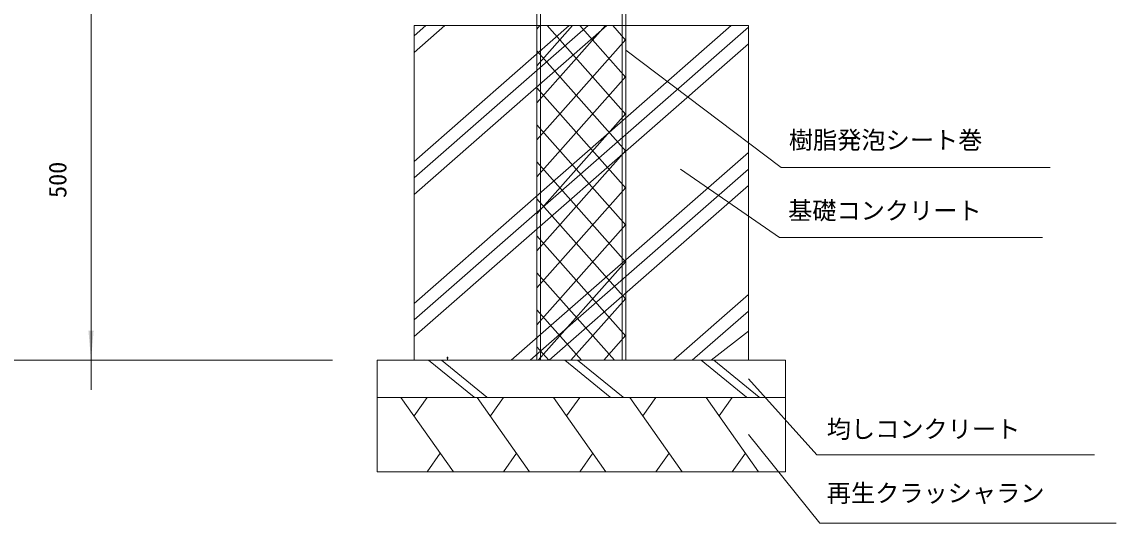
# Model space of a CAD drawing. Units: millimetres, scale not verified. Extents: x -3900 to 3900, y -2750 to 2750.
# Drawn here: x -2299 to -826, y -386 to 288 of the extents above; entities that cross this region are included whole.
import ezdxf
from ezdxf.enums import TextEntityAlignment as Align

# ---------------------------------------------------------------- set-up
doc = ezdxf.new("R2010")
doc.units = ezdxf.units.MM
doc.header["$LTSCALE"] = 20
doc.layers.add('0-1_IMPORTED', color=30, linetype='Continuous', lineweight=18)
doc.styles.add('ＭＳ ゴシック', font='')
doc.styles.get('ＭＳ ゴシック').set_extended_font_data('MS Gothic')

msp = doc.modelspace()

# ---------------------------------------------------------------- linework, layer by layer
at = {"layer": '0-1_IMPORTED'}
for p, q in [((-1601, 1532.55), (-1601, -167.45)), ((-1491, 1532.55), (-1491, -167.45)), ((-1771, 246.34), (-1729.62, 282.55)), ((-1771, 268.61), (-1755.07, 282.55)), ((-1771, 55.42), (-1511.42, 282.55)), ((-1771, 77.7), (-1536.88, 282.55)), ((-1771, 99.97), (-1562.34, 282.55)), ((-1771, -90.95), (-1344.14, 282.55)), ((-1771, -113.22), (-1321, 280.53)), ((-1606, 277.97), (-1601.93, 282.55)), ((-1606, 228.26), (-1557.74, 282.55)), ((-1606, 178.54), (-1513.54, 282.55)), ((-1486, 163.25), (-1592.05, 282.55)), ((-1486, 212.96), (-1547.85, 282.55)), ((-1486, 262.68), (-1503.66, 282.55)), ((-1771, -135.5), (-1321, 258.25)), ((-1606, 128.82), (-1486, 263.82)), ((-1486, 113.53), (-1606, 248.53)), ((-1606, 79.1), (-1486, 214.1)), ((-1486, 63.81), (-1606, 198.81)), ((-1606, 29.38), (-1486, 164.38)), ((-1486, 14.09), (-1606, 149.09)), ((-1640.24, -167.45), (-1321, 111.88)), ((-1606, -20.34), (-1486, 114.66)), ((-1614.78, -167.45), (-1321, 89.61)), ((-1486, -35.63), (-1606, 99.37)), ((-1606, -70.05), (-1486, 64.95)), ((-1589.32, -167.45), (-1321, 67.33)), ((-1486, -85.35), (-1606, 49.65)), ((-1606, -119.77), (-1486, 15.23)), ((-1486, -135.06), (-1606, -0.06)), ((-1604.18, -167.45), (-1486, -34.49)), ((-1501.41, -167.45), (-1606, -49.78)), ((-1559.99, -167.45), (-1486, -84.21)), ((-1422.04, -167.45), (-1321, -79.04)), ((-1545.6, -167.45), (-1606, -99.5)), ((-1396.59, -167.45), (-1321, -101.31)), ((-1371.13, -167.45), (-1321, -128.46)), ((-1515.8, -167.45), (-1486, -133.93)), ((-1589.8, -167.45), (-1606, -149.22)), ((-1597.43, -167.45), (-1751.71, -167.45)), ((-1751.51, -167.27), (-1690.4, -217.27)), ((-1734.22, -167.27), (-1673.11, -217.27)), ((-1568.17, -167.27), (-1507.06, -217.27)), ((-1550.89, -167.27), (-1489.78, -217.27)), ((-1384.84, -167.27), (-1323.73, -217.27)), ((-1367.56, -167.27), (-1306.44, -217.27)), ((-1718.18, -317.33), (-1788.74, -217.33)), ((-1771.1, -242.33), (-1753.46, -217.33)), ((-1615.51, -317.33), (-1686.07, -217.33)), ((-1668.43, -242.33), (-1650.79, -217.33)), ((-1512.84, -317.33), (-1583.41, -217.33)), ((-1565.77, -242.33), (-1548.13, -217.33)), ((-1410.18, -317.33), (-1480.74, -217.33)), ((-1463.1, -242.33), (-1445.46, -217.33)), ((-1307.51, -317.33), (-1378.07, -217.33)), ((-1360.43, -242.33), (-1342.79, -217.33)), ((-1735.82, -292.33), (-1753.46, -317.33)), ((-1633.15, -292.33), (-1650.79, -317.33)), ((-1530.48, -292.33), (-1548.13, -317.33)), ((-1427.82, -292.33), (-1445.46, -317.33)), ((-1325.15, -292.33), (-1342.79, -317.33))]:
    msp.add_line(p, q, dxfattribs=at)
at = {"layer": '0-1_IMPORTED', "color": 1}
for p, q in [((-2206, -167.45), (-2206, 332.55)), ((-1881, -167.45), (-2379, -167.45)), ((-1881, -167.45), (-2246, -167.45)), ((-2206, -207.45), (-2206, -167.45))]:
    msp.add_line(p, q, dxfattribs=at)
at = {"layer": '0-1_IMPORTED'}
for points in [[(-1601, 1532.55), (-1491, 1532.55), (-1486, 1526.25), (-1486, -167.45), (-1606, -167.45), (-1606, 1526.25)], [(-1771, 282.55), (-1321, 282.55), (-1321, -167.45), (-1771, -167.45)], [(-1821, -167.45), (-1271, -167.45), (-1271, -217.45), (-1821, -217.45)], [(-1726, -167.45), (-1726.45, -163.45), (-1725.55, -163.45)], [(-1821, -217.45), (-1271, -217.45), (-1271, -317.45), (-1821, -317.45)]]:
    msp.add_lwpolyline(points, close=True, dxfattribs=at)
at = {"layer": '0-1_IMPORTED', "color": 1}
for points in [[(-915, 91.55), (-1277, 91.55), (-1486, 249.55)], [(-924.91, -2.45), (-1279, -2.45), (-1412.29, 89.55)], [(-855, -294.45), (-1229, -294.45), (-1321, -192.45)], [(-826, -386.45), (-1225, -386.45), (-1321, -267.45)]]:
    msp.add_lwpolyline(points, dxfattribs=at)
msp.add_solid([(-2206, -167.45), (-2209.5, -127.45), (-2202.5, -127.45)], dxfattribs=at)

# ---------------------------------------------------------------- texts
at = {"layer": '0-1_IMPORTED', "color": 7, "style": 'ＭＳ ゴシック'}
for s, p in [('樹脂発泡シート巻', (-1266.58, 109.64)), ('基礎コンクリート', (-1267.58, 14.72)), ('均しコンクリート', (-1215.58, -279.11)), ('再生クラッシャラン', (-1215.58, -365.24))]:
    msp.add_text(s, height=23.88, dxfattribs=at).set_placement(p, align=Align.BOTTOM_LEFT)
msp.add_text('500', height=23.88, rotation=90, dxfattribs=at).set_placement((-2231.93, 50.8), align=Align.BOTTOM_LEFT)

doc.saveas('drawing.dxf')
